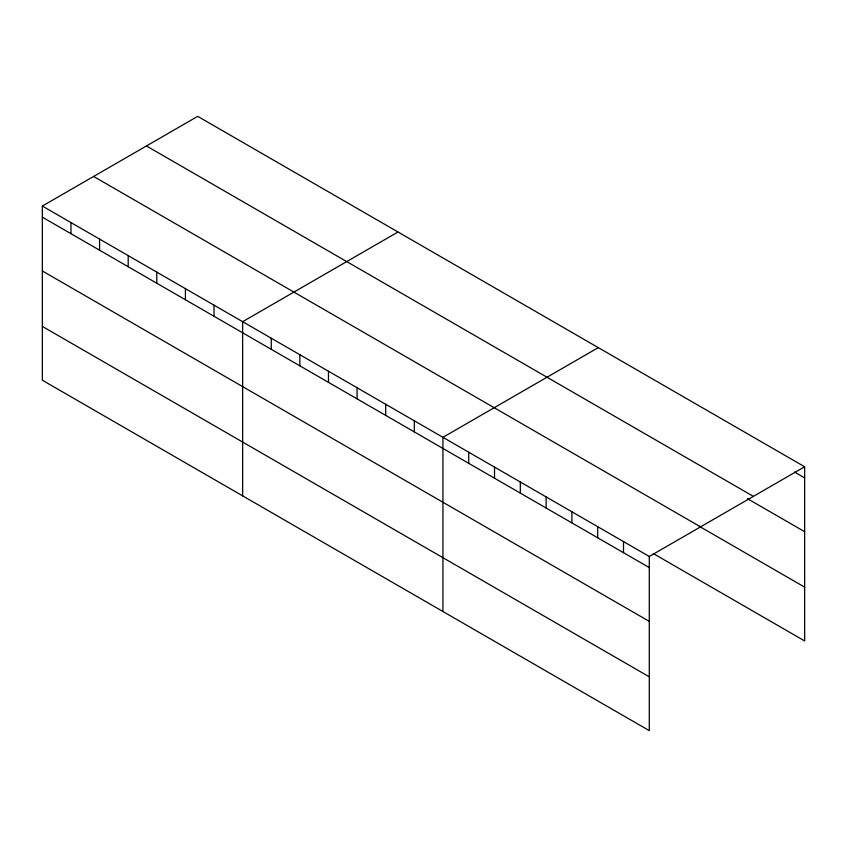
<?xml version="1.0" encoding="UTF-8"?>
<svg xmlns="http://www.w3.org/2000/svg" width="847" height="847" viewBox="0 0 847 847"><rect width="100%" height="100%" fill="white"/><g stroke="black" fill="none" stroke-linecap="round" stroke-linejoin="round"><path stroke-width="1.27" d="M649.289 621.391L649.289 556.468L42.35 206.054L42.35 380.229L649.289 730.643L649.289 621.391L42.35 270.976M653.249 553.536L804.65 640.946L804.65 466.771L197.711 116.357L42.35 206.054M397.995 231.993L242.644 321.691L242.644 495.866M598.289 347.63L442.928 437.327L442.928 611.502M649.289 556.468L804.65 466.771M794.56 472.054L804.65 477.877M146.436 145.959L753.385 496.374M747.456 498.671L804.65 531.694M93.615 176.451L700.564 526.866M699.23 526.273L804.65 587.13M42.35 217.16L649.289 567.575M42.35 326.413L649.289 676.827M623.498 541.572L623.498 552.678M597.696 526.686L597.696 537.792M571.905 511.789L571.905 522.895M546.114 496.893L546.114 508.009M520.312 482.007L520.312 493.113M494.521 467.11L494.521 478.216M468.73 452.224L468.73 463.33M414.321 420.811L414.321 431.917M385.703 404.284L385.703 415.401M357.095 387.767L357.095 398.873M328.477 371.251L328.477 382.357M299.87 354.724L299.87 365.84M271.252 338.207L271.252 349.313M214.026 305.174L214.026 316.28M185.419 288.647L185.419 299.764M156.801 272.131L156.801 283.237M128.193 255.614L128.193 266.72M99.575 239.098L99.575 250.204M70.968 222.57L70.968 233.677"/></g></svg>
